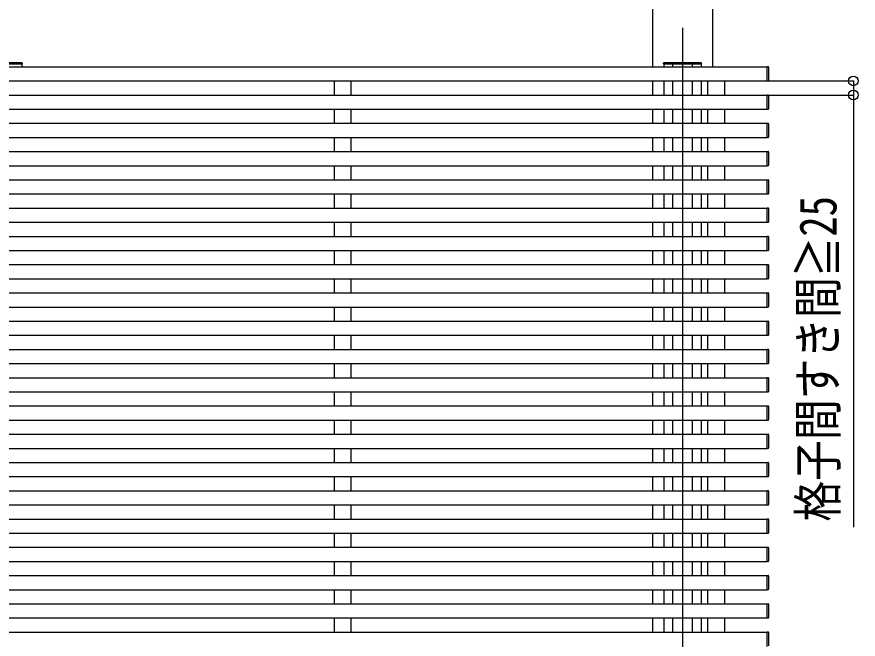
# Model space of a CAD drawing. Units: millimetres, scale not verified. Extents: x -8410 to 8410, y -5940 to 5940.
# Drawn here: x -3012 to -1523, y -2162 to -1062 of the extents above; entities that cross this region are included whole.
import ezdxf
from ezdxf.enums import TextEntityAlignment as Align

# ---------------------------------------------------------------- set-up
doc = ezdxf.new("R2010")
doc.units = ezdxf.units.MM
doc.header["$LTSCALE"] = 30
for name, color, linetype in [('0-2_YKK_12', 2, 'Continuous'), ('0-3_YKK_13', 4, 'Continuous'), ('0-4_YKK_A1', 4, 'Continuous'), ('0-5_YKK_D', 6, 'Continuous')]:
    doc.layers.add(name, color=color, linetype=linetype)
doc.styles.add('ＭＳ ゴシック', font='')
doc.styles.get('ＭＳ ゴシック').set_extended_font_data('MS Gothic')

msp = doc.modelspace()

# ---------------------------------------------------------------- linework, layer by layer
at = {"layer": '0-2_YKK_12'}
msp.add_line((-1833.79, -1081.29), (-1833.79, -4095.4), dxfattribs=at)
at = {"layer": '0-3_YKK_13'}
for p, q in [((-3067.79, -1145), (-3003.79, -1145)), ((-3067.7, -1142.5), (-3003.88, -1142.5)), ((-3003.88, -1142.5), (-3003.38, -1142.5)), ((-3002.29, -1145), (-3003.79, -1145)), ((-3002.39, -1143.44), (-3002.29, -1145)), ((-1866.2, -1142.5), (-1865.7, -1142.5)), ((-1865.79, -1145), (-1801.79, -1145)), ((-1865.7, -1142.5), (-1801.88, -1142.5)), ((-1801.88, -1142.5), (-1801.38, -1142.5)), ((-1800.29, -1145), (-1801.79, -1145)), ((-1800.39, -1143.44), (-1800.29, -1145))]:
    msp.add_line(p, q, dxfattribs=at)
msp.add_lwpolyline([(-1865.79, -1145), (-1867.29, -1145), (-1867.19, -1143.44)], dxfattribs=at)
for centre, start, end in [((-3003.38, -1143.5), 3.5, 90), ((-1866.2, -1143.5), 90, 176.5), ((-1801.38, -1143.5), 3.5, 90)]:
    msp.add_arc(centre, 1, start, end, dxfattribs=at)
at = {"layer": '0-4_YKK_A1'}
for p, q in [((-1886.79, -780.33), (-1886.79, -1150)), ((-1780.79, -780.33), (-1780.79, -1150)), ((-3002.79, -1145), (-3002.79, -1150)), ((-1866.79, -1145), (-1866.79, -1150)), ((-1851.29, -1145), (-1851.29, -1150)), ((-1816.29, -1145), (-1816.29, -1150)), ((-1800.79, -1145), (-1800.79, -1150)), ((-4387.79, -1150), (-1683.79, -1150)), ((-1683.79, -1175.3), (-1683.79, -1151)), ((-1681.29, -1150.79), (-1681.29, -1151.09)), ((-1681.29, -1151.09), (-1681.29, -1174.21)), ((-4387.79, -1175), (-1683.79, -1175)), ((-2449.79, -1200), (-2449.79, -1175)), ((-2419.79, -1200), (-2419.79, -1175)), ((-1886.79, -1175), (-1886.79, -1200)), ((-1866.79, -1175), (-1866.79, -1200)), ((-1851.29, -1175), (-1851.29, -1200)), ((-1816.29, -1175), (-1816.29, -1200)), ((-1800.79, -1175), (-1800.79, -1200)), ((-1788.59, -1200), (-1788.59, -1175)), ((-1758.59, -1200), (-1758.59, -1175)), ((-1683.79, -1175.3), (-1683.79, -1174)), ((-1682.23, -1175.2), (-1683.79, -1175.3)), ((-1681.29, -1173.91), (-1681.29, -1174.21)), ((-4387.79, -1200), (-1683.79, -1200)), ((-1683.79, -1225.3), (-1683.79, -1201)), ((-1681.29, -1200.79), (-1681.29, -1201.09)), ((-1681.29, -1201.09), (-1681.29, -1224.21)), ((-4387.79, -1225), (-1683.79, -1225)), ((-2449.79, -1250), (-2449.79, -1225)), ((-2419.79, -1250), (-2419.79, -1225)), ((-1886.79, -1225), (-1886.79, -1250)), ((-1866.79, -1225), (-1866.79, -1250)), ((-1851.29, -1225), (-1851.29, -1250)), ((-1816.29, -1225), (-1816.29, -1250)), ((-1800.79, -1225), (-1800.79, -1250)), ((-1788.59, -1250), (-1788.59, -1225)), ((-1758.59, -1250), (-1758.59, -1225)), ((-1683.79, -1225.3), (-1683.79, -1224)), ((-1682.23, -1225.2), (-1683.79, -1225.3)), ((-1681.29, -1223.91), (-1681.29, -1224.21)), ((-4387.79, -1250), (-1683.79, -1250)), ((-1681.29, -1250.79), (-1681.29, -1251.09)), ((-1683.79, -1275.3), (-1683.79, -1251)), ((-1681.29, -1251.09), (-1681.29, -1274.21)), ((-4387.79, -1275), (-1683.79, -1275)), ((-2449.79, -1300), (-2449.79, -1275)), ((-2419.79, -1300), (-2419.79, -1275)), ((-1886.79, -1275), (-1886.79, -1300)), ((-1866.79, -1275), (-1866.79, -1300)), ((-1851.29, -1275), (-1851.29, -1300)), ((-1816.29, -1275), (-1816.29, -1300)), ((-1800.79, -1275), (-1800.79, -1300)), ((-1788.59, -1300), (-1788.59, -1275)), ((-1758.59, -1300), (-1758.59, -1275)), ((-1683.79, -1275.3), (-1683.79, -1274)), ((-1682.23, -1275.2), (-1683.79, -1275.3)), ((-1681.29, -1273.91), (-1681.29, -1274.21)), ((-4387.79, -1300), (-1683.79, -1300)), ((-1683.79, -1325.3), (-1683.79, -1301)), ((-1681.29, -1300.79), (-1681.29, -1301.09)), ((-1681.29, -1301.09), (-1681.29, -1324.21)), ((-4387.79, -1325), (-1683.79, -1325)), ((-2449.79, -1350), (-2449.79, -1325)), ((-2419.79, -1350), (-2419.79, -1325)), ((-1886.79, -1325), (-1886.79, -1350)), ((-1866.79, -1325), (-1866.79, -1350)), ((-1851.29, -1325), (-1851.29, -1350)), ((-1816.29, -1325), (-1816.29, -1350)), ((-1800.79, -1325), (-1800.79, -1350)), ((-1788.59, -1350), (-1788.59, -1325)), ((-1758.59, -1350), (-1758.59, -1325)), ((-1683.79, -1325.3), (-1683.79, -1324)), ((-1682.23, -1325.2), (-1683.79, -1325.3)), ((-1681.29, -1323.91), (-1681.29, -1324.21)), ((-4387.79, -1350), (-1683.79, -1350)), ((-1683.79, -1375.3), (-1683.79, -1351)), ((-1681.29, -1350.79), (-1681.29, -1351.09)), ((-1681.29, -1351.09), (-1681.29, -1374.21)), ((-4387.79, -1375), (-1683.79, -1375)), ((-2449.79, -1400), (-2449.79, -1375)), ((-2419.79, -1400), (-2419.79, -1375)), ((-1886.79, -1375), (-1886.79, -1400)), ((-1866.79, -1375), (-1866.79, -1400)), ((-1851.29, -1375), (-1851.29, -1400)), ((-1816.29, -1375), (-1816.29, -1400)), ((-1800.79, -1375), (-1800.79, -1400)), ((-1788.59, -1400), (-1788.59, -1375)), ((-1758.59, -1400), (-1758.59, -1375)), ((-1683.79, -1375.3), (-1683.79, -1374)), ((-1682.23, -1375.2), (-1683.79, -1375.3)), ((-1681.29, -1373.91), (-1681.29, -1374.21)), ((-4387.79, -1400), (-1683.79, -1400)), ((-1683.79, -1425.3), (-1683.79, -1401)), ((-1681.29, -1400.79), (-1681.29, -1401.09)), ((-1681.29, -1401.09), (-1681.29, -1424.21)), ((-4387.79, -1425), (-1683.79, -1425)), ((-2449.79, -1450), (-2449.79, -1425)), ((-2419.79, -1450), (-2419.79, -1425)), ((-1886.79, -1425), (-1886.79, -1450)), ((-1866.79, -1425), (-1866.79, -1450)), ((-1851.29, -1425), (-1851.29, -1450)), ((-1816.29, -1425), (-1816.29, -1450)), ((-1800.79, -1425), (-1800.79, -1450)), ((-1788.59, -1450), (-1788.59, -1425)), ((-1758.59, -1450), (-1758.59, -1425)), ((-1683.79, -1425.3), (-1683.79, -1424)), ((-1682.23, -1425.2), (-1683.79, -1425.3)), ((-1681.29, -1423.91), (-1681.29, -1424.21)), ((-4387.79, -1450), (-1683.79, -1450)), ((-1683.79, -1475.3), (-1683.79, -1451)), ((-1681.29, -1450.79), (-1681.29, -1451.09)), ((-1681.29, -1451.09), (-1681.29, -1474.21)), ((-1683.79, -1475.3), (-1683.79, -1474)), ((-1681.29, -1473.91), (-1681.29, -1474.21)), ((-4387.79, -1475), (-1683.79, -1475)), ((-2449.79, -1500), (-2449.79, -1475)), ((-2419.79, -1500), (-2419.79, -1475)), ((-1886.79, -1475), (-1886.79, -1500)), ((-1866.79, -1475), (-1866.79, -1500)), ((-1851.29, -1475), (-1851.29, -1500)), ((-1816.29, -1475), (-1816.29, -1500)), ((-1800.79, -1475), (-1800.79, -1500)), ((-1788.59, -1500), (-1788.59, -1475)), ((-1758.59, -1500), (-1758.59, -1475)), ((-1682.23, -1475.2), (-1683.79, -1475.3)), ((-4387.79, -1500), (-1683.79, -1500)), ((-1683.79, -1525.3), (-1683.79, -1501)), ((-1681.29, -1500.79), (-1681.29, -1501.09)), ((-1681.29, -1501.09), (-1681.29, -1524.21)), ((-4387.79, -1525), (-1683.79, -1525)), ((-2449.79, -1550), (-2449.79, -1525)), ((-2419.79, -1550), (-2419.79, -1525)), ((-1886.79, -1525), (-1886.79, -1550)), ((-1866.79, -1525), (-1866.79, -1550)), ((-1851.29, -1525), (-1851.29, -1550)), ((-1816.29, -1525), (-1816.29, -1550)), ((-1800.79, -1525), (-1800.79, -1550)), ((-1788.59, -1550), (-1788.59, -1525)), ((-1758.59, -1550), (-1758.59, -1525)), ((-1683.79, -1525.3), (-1683.79, -1524)), ((-1682.23, -1525.2), (-1683.79, -1525.3)), ((-1681.29, -1523.91), (-1681.29, -1524.21)), ((-4387.79, -1550), (-1683.79, -1550)), ((-1683.79, -1575.3), (-1683.79, -1551)), ((-1681.29, -1550.79), (-1681.29, -1551.09)), ((-1681.29, -1551.09), (-1681.29, -1574.21)), ((-4387.79, -1575), (-1683.79, -1575)), ((-2449.79, -1600), (-2449.79, -1575)), ((-2419.79, -1600), (-2419.79, -1575)), ((-1886.79, -1575), (-1886.79, -1600)), ((-1866.79, -1575), (-1866.79, -1600)), ((-1851.29, -1575), (-1851.29, -1600)), ((-1816.29, -1575), (-1816.29, -1600)), ((-1800.79, -1575), (-1800.79, -1600)), ((-1788.59, -1600), (-1788.59, -1575)), ((-1758.59, -1600), (-1758.59, -1575)), ((-1683.79, -1575.3), (-1683.79, -1574)), ((-1682.23, -1575.2), (-1683.79, -1575.3)), ((-1681.29, -1573.91), (-1681.29, -1574.21)), ((-4387.79, -1600), (-1683.79, -1600)), ((-1683.79, -1625.3), (-1683.79, -1601)), ((-1681.29, -1600.79), (-1681.29, -1601.09)), ((-1681.29, -1601.09), (-1681.29, -1624.21)), ((-4387.79, -1625), (-1683.79, -1625)), ((-2449.79, -1650), (-2449.79, -1625)), ((-2419.79, -1650), (-2419.79, -1625)), ((-1886.79, -1625), (-1886.79, -1650)), ((-1866.79, -1625), (-1866.79, -1650)), ((-1851.29, -1625), (-1851.29, -1650)), ((-1816.29, -1625), (-1816.29, -1650)), ((-1800.79, -1625), (-1800.79, -1650)), ((-1788.59, -1650), (-1788.59, -1625)), ((-1758.59, -1650), (-1758.59, -1625)), ((-1683.79, -1625.3), (-1683.79, -1624)), ((-1682.23, -1625.2), (-1683.79, -1625.3)), ((-1681.29, -1623.91), (-1681.29, -1624.21)), ((-4387.79, -1650), (-1683.79, -1650)), ((-1683.79, -1675.3), (-1683.79, -1651)), ((-1681.29, -1650.79), (-1681.29, -1651.09)), ((-1681.29, -1651.09), (-1681.29, -1674.21)), ((-4387.79, -1675), (-1683.79, -1675)), ((-2449.79, -1700), (-2449.79, -1675)), ((-2419.79, -1700), (-2419.79, -1675)), ((-1886.79, -1675), (-1886.79, -1700)), ((-1866.79, -1675), (-1866.79, -1700)), ((-1851.29, -1675), (-1851.29, -1700)), ((-1816.29, -1675), (-1816.29, -1700)), ((-1800.79, -1675), (-1800.79, -1700)), ((-1788.59, -1700), (-1788.59, -1675)), ((-1758.59, -1700), (-1758.59, -1675)), ((-1683.79, -1675.3), (-1683.79, -1674)), ((-1682.23, -1675.2), (-1683.79, -1675.3)), ((-1681.29, -1673.91), (-1681.29, -1674.21)), ((-4387.79, -1700), (-1683.79, -1700)), ((-1683.79, -1725.3), (-1683.79, -1701)), ((-1681.29, -1700.79), (-1681.29, -1701.09)), ((-1681.29, -1701.09), (-1681.29, -1724.21)), ((-4387.79, -1725), (-1683.79, -1725)), ((-2449.79, -1750), (-2449.79, -1725)), ((-2419.79, -1750), (-2419.79, -1725)), ((-1886.79, -1725), (-1886.79, -1750)), ((-1866.79, -1725), (-1866.79, -1750)), ((-1851.29, -1725), (-1851.29, -1750)), ((-1816.29, -1725), (-1816.29, -1750)), ((-1800.79, -1725), (-1800.79, -1750)), ((-1788.59, -1750), (-1788.59, -1725)), ((-1758.59, -1750), (-1758.59, -1725)), ((-1683.79, -1725.3), (-1683.79, -1724)), ((-1682.23, -1725.2), (-1683.79, -1725.3)), ((-1681.29, -1723.91), (-1681.29, -1724.21)), ((-4387.79, -1750), (-1683.79, -1750)), ((-1683.79, -1775.3), (-1683.79, -1751)), ((-1681.29, -1750.79), (-1681.29, -1751.09)), ((-1681.29, -1751.09), (-1681.29, -1774.21)), ((-4387.79, -1775), (-1683.79, -1775)), ((-2449.79, -1800), (-2449.79, -1775)), ((-2419.79, -1800), (-2419.79, -1775)), ((-1886.79, -1775), (-1886.79, -1800)), ((-1866.79, -1775), (-1866.79, -1800)), ((-1851.29, -1775), (-1851.29, -1800)), ((-1816.29, -1775), (-1816.29, -1800)), ((-1800.79, -1775), (-1800.79, -1800)), ((-1788.59, -1800), (-1788.59, -1775)), ((-1758.59, -1800), (-1758.59, -1775)), ((-1683.79, -1775.3), (-1683.79, -1774)), ((-1682.23, -1775.2), (-1683.79, -1775.3)), ((-1681.29, -1773.91), (-1681.29, -1774.21)), ((-4387.79, -1800), (-1683.79, -1800)), ((-1683.79, -1825.3), (-1683.79, -1801)), ((-1681.29, -1800.79), (-1681.29, -1801.09)), ((-1681.29, -1801.09), (-1681.29, -1824.21)), ((-4387.79, -1825), (-1683.79, -1825)), ((-2449.79, -1850), (-2449.79, -1825)), ((-2419.79, -1850), (-2419.79, -1825)), ((-1886.79, -1825), (-1886.79, -1850)), ((-1866.79, -1825), (-1866.79, -1850)), ((-1851.29, -1825), (-1851.29, -1850)), ((-1816.29, -1825), (-1816.29, -1850)), ((-1800.79, -1825), (-1800.79, -1850)), ((-1788.59, -1850), (-1788.59, -1825)), ((-1758.59, -1850), (-1758.59, -1825)), ((-1683.79, -1825.3), (-1683.79, -1824)), ((-1682.23, -1825.2), (-1683.79, -1825.3)), ((-1681.29, -1823.91), (-1681.29, -1824.21)), ((-4387.79, -1850), (-1683.79, -1850)), ((-1683.79, -1875.3), (-1683.79, -1851)), ((-1681.29, -1850.79), (-1681.29, -1851.09)), ((-1681.29, -1851.09), (-1681.29, -1874.21)), ((-4387.79, -1875), (-1683.79, -1875)), ((-2449.79, -1900), (-2449.79, -1875)), ((-2419.79, -1900), (-2419.79, -1875)), ((-1886.79, -1875), (-1886.79, -1900)), ((-1866.79, -1875), (-1866.79, -1900)), ((-1851.29, -1875), (-1851.29, -1900)), ((-1816.29, -1875), (-1816.29, -1900)), ((-1800.79, -1875), (-1800.79, -1900)), ((-1788.59, -1900), (-1788.59, -1875)), ((-1758.59, -1900), (-1758.59, -1875)), ((-1683.79, -1875.3), (-1683.79, -1874)), ((-1682.23, -1875.2), (-1683.79, -1875.3)), ((-1681.29, -1873.91), (-1681.29, -1874.21)), ((-4387.79, -1900), (-1683.79, -1900)), ((-1683.79, -1925.3), (-1683.79, -1901)), ((-1681.29, -1900.79), (-1681.29, -1901.09)), ((-1681.29, -1901.09), (-1681.29, -1924.21)), ((-4387.79, -1925), (-1683.79, -1925)), ((-2449.79, -1950), (-2449.79, -1925)), ((-2419.79, -1950), (-2419.79, -1925)), ((-1886.79, -1925), (-1886.79, -1950)), ((-1866.79, -1925), (-1866.79, -1950)), ((-1851.29, -1925), (-1851.29, -1950)), ((-1816.29, -1925), (-1816.29, -1950)), ((-1800.79, -1925), (-1800.79, -1950)), ((-1788.59, -1950), (-1788.59, -1925)), ((-1758.59, -1950), (-1758.59, -1925)), ((-1683.79, -1925.3), (-1683.79, -1924)), ((-1682.23, -1925.2), (-1683.79, -1925.3)), ((-1681.29, -1923.91), (-1681.29, -1924.21)), ((-4387.79, -1950), (-1683.79, -1950)), ((-1683.79, -1975.3), (-1683.79, -1951)), ((-1681.29, -1950.79), (-1681.29, -1951.09)), ((-1681.29, -1951.09), (-1681.29, -1974.21)), ((-4387.79, -1975), (-1683.79, -1975)), ((-2449.79, -2000), (-2449.79, -1975)), ((-2419.79, -2000), (-2419.79, -1975)), ((-1886.79, -1975), (-1886.79, -2000)), ((-1866.79, -1975), (-1866.79, -2000)), ((-1851.29, -1975), (-1851.29, -2000)), ((-1816.29, -1975), (-1816.29, -2000)), ((-1800.79, -1975), (-1800.79, -2000)), ((-1788.59, -2000), (-1788.59, -1975)), ((-1758.59, -2000), (-1758.59, -1975)), ((-1683.79, -1975.3), (-1683.79, -1974)), ((-1682.23, -1975.2), (-1683.79, -1975.3)), ((-1681.29, -1973.91), (-1681.29, -1974.21)), ((-4387.79, -2000), (-1683.79, -2000)), ((-1683.79, -2025.3), (-1683.79, -2001)), ((-1681.29, -2000.79), (-1681.29, -2001.09)), ((-1681.29, -2001.09), (-1681.29, -2024.21)), ((-4387.79, -2025), (-1683.79, -2025)), ((-2449.79, -2050), (-2449.79, -2025)), ((-2419.79, -2050), (-2419.79, -2025)), ((-1886.79, -2025), (-1886.79, -2050)), ((-1866.79, -2025), (-1866.79, -2050)), ((-1851.29, -2025), (-1851.29, -2050)), ((-1816.29, -2025), (-1816.29, -2050)), ((-1800.79, -2025), (-1800.79, -2050)), ((-1788.59, -2050), (-1788.59, -2025)), ((-1758.59, -2050), (-1758.59, -2025)), ((-1683.79, -2025.3), (-1683.79, -2024)), ((-1681.29, -2023.91), (-1681.29, -2024.21)), ((-1682.23, -2025.2), (-1683.79, -2025.3)), ((-4387.79, -2050), (-1683.79, -2050)), ((-1683.79, -2075.3), (-1683.79, -2051)), ((-1681.29, -2050.79), (-1681.29, -2051.09)), ((-1681.29, -2051.09), (-1681.29, -2074.21)), ((-4387.79, -2075), (-1683.79, -2075)), ((-2449.79, -2100), (-2449.79, -2075)), ((-2419.79, -2100), (-2419.79, -2075)), ((-1886.79, -2075), (-1886.79, -2100)), ((-1866.79, -2075), (-1866.79, -2100)), ((-1851.29, -2075), (-1851.29, -2100)), ((-1816.29, -2075), (-1816.29, -2100)), ((-1800.79, -2075), (-1800.79, -2100)), ((-1788.59, -2100), (-1788.59, -2075)), ((-1758.59, -2100), (-1758.59, -2075)), ((-1683.79, -2075.3), (-1683.79, -2074)), ((-1682.23, -2075.2), (-1683.79, -2075.3)), ((-1681.29, -2073.91), (-1681.29, -2074.21)), ((-4387.79, -2100), (-1683.79, -2100)), ((-1683.79, -2125.3), (-1683.79, -2101)), ((-1681.29, -2100.79), (-1681.29, -2101.09)), ((-1681.29, -2101.09), (-1681.29, -2124.21)), ((-4387.79, -2125), (-1683.79, -2125)), ((-2449.79, -2150), (-2449.79, -2125)), ((-2419.79, -2150), (-2419.79, -2125)), ((-1886.79, -2125), (-1886.79, -2150)), ((-1866.79, -2125), (-1866.79, -2150)), ((-1851.29, -2125), (-1851.29, -2150)), ((-1816.29, -2125), (-1816.29, -2150)), ((-1800.79, -2125), (-1800.79, -2150)), ((-1788.59, -2150), (-1788.59, -2125)), ((-1758.59, -2150), (-1758.59, -2125)), ((-1683.79, -2125.3), (-1683.79, -2124)), ((-1682.23, -2125.2), (-1683.79, -2125.3)), ((-1681.29, -2123.91), (-1681.29, -2124.21)), ((-4387.79, -2150), (-1683.79, -2150)), ((-1683.79, -2175.3), (-1683.79, -2151)), ((-1681.29, -2150.79), (-1681.29, -2151.09)), ((-1681.29, -2151.09), (-1681.29, -2174.21))]:
    msp.add_line(p, q, dxfattribs=at)
for points in [[(-1683.79, -1151), (-1683.79, -1149.7), (-1682.23, -1149.8)], [(-1683.79, -1201), (-1683.79, -1199.7), (-1682.23, -1199.8)], [(-1683.79, -1251), (-1683.79, -1249.7), (-1682.23, -1249.8)], [(-1683.79, -1301), (-1683.79, -1299.7), (-1682.23, -1299.8)], [(-1683.79, -1351), (-1683.79, -1349.7), (-1682.23, -1349.8)], [(-1683.79, -1401), (-1683.79, -1399.7), (-1682.23, -1399.8)], [(-1683.79, -1451), (-1683.79, -1449.7), (-1682.23, -1449.8)], [(-1683.79, -1501), (-1683.79, -1499.7), (-1682.23, -1499.8)], [(-1683.79, -1551), (-1683.79, -1549.7), (-1682.23, -1549.8)], [(-1683.79, -1601), (-1683.79, -1599.7), (-1682.23, -1599.8)], [(-1683.79, -1651), (-1683.79, -1649.7), (-1682.23, -1649.8)], [(-1683.79, -1701), (-1683.79, -1699.7), (-1682.23, -1699.8)], [(-1683.79, -1751), (-1683.79, -1749.7), (-1682.23, -1749.8)], [(-1683.79, -1801), (-1683.79, -1799.7), (-1682.23, -1799.8)], [(-1683.79, -1851), (-1683.79, -1849.7), (-1682.23, -1849.8)], [(-1683.79, -1901), (-1683.79, -1899.7), (-1682.23, -1899.8)], [(-1683.79, -1951), (-1683.79, -1949.7), (-1682.23, -1949.8)], [(-1683.79, -2001), (-1683.79, -1999.7), (-1682.23, -1999.8)], [(-1683.79, -2051), (-1683.79, -2049.7), (-1682.23, -2049.8)], [(-1683.79, -2101), (-1683.79, -2099.7), (-1682.23, -2099.8)], [(-1683.79, -2151), (-1683.79, -2149.7), (-1682.23, -2149.8)]]:
    msp.add_lwpolyline(points, dxfattribs=at)
for centre, start, end in [((-1682.29, -1150.79), 0, 86.5), ((-1682.29, -1174.21), 273.5, 0), ((-1682.29, -1200.79), 0, 86.5), ((-1682.29, -1224.21), 273.5, 0), ((-1682.29, -1250.79), 0, 86.5), ((-1682.29, -1274.21), 273.5, 0), ((-1682.29, -1300.79), 0, 86.5), ((-1682.29, -1324.21), 273.5, 0), ((-1682.29, -1350.79), 0, 86.5), ((-1682.29, -1374.21), 273.5, 0), ((-1682.29, -1400.79), 0, 86.5), ((-1682.29, -1424.21), 273.5, 0), ((-1682.29, -1450.79), 0, 86.5), ((-1682.29, -1474.21), 273.5, 0), ((-1682.29, -1500.79), 0, 86.5), ((-1682.29, -1524.21), 273.5, 0), ((-1682.29, -1550.79), 0, 86.5), ((-1682.29, -1574.21), 273.5, 0), ((-1682.29, -1600.79), 0, 86.5), ((-1682.29, -1624.21), 273.5, 0), ((-1682.29, -1650.79), 0, 86.5), ((-1682.29, -1674.21), 273.5, 0), ((-1682.29, -1700.79), 0, 86.5), ((-1682.29, -1724.21), 273.5, 0), ((-1682.29, -1750.79), 0, 86.5), ((-1682.29, -1774.21), 273.5, 0), ((-1682.29, -1800.79), 0, 86.5), ((-1682.29, -1824.21), 273.5, 0), ((-1682.29, -1850.79), 0, 86.5), ((-1682.29, -1874.21), 273.5, 0), ((-1682.29, -1900.79), 0, 86.5), ((-1682.29, -1924.21), 273.5, 0), ((-1682.29, -1950.79), 0, 86.5), ((-1682.29, -1974.21), 273.5, 0), ((-1682.29, -2000.79), 0, 86.5), ((-1682.29, -2024.21), 273.5, 0), ((-1682.29, -2050.79), 0, 86.5), ((-1682.29, -2074.21), 273.5, 0), ((-1682.29, -2100.79), 0, 86.5), ((-1682.29, -2124.21), 273.5, 0), ((-1682.29, -2150.79), 0, 86.5)]:
    msp.add_arc(centre, 1, start, end, dxfattribs=at)
at = {"layer": '0-5_YKK_D'}
for p, q in [((-1682.84, -1174.96), (-1530.21, -1174.96)), ((-1682.84, -1199.96), (-1530.21, -1199.96))]:
    msp.add_line(p, q, dxfattribs=at)
msp.add_lwpolyline([(-1531.21, -1174.96), (-1531.21, -1199.96), (-1531.21, -1964.36)], dxfattribs=at)
for centre in [(-1531.21, -1174.96), (-1531.21, -1199.96)]:
    msp.add_circle(centre, 8.5, dxfattribs=at)

# ---------------------------------------------------------------- texts
at = {"layer": '0-5_YKK_D', "style": 'ＭＳ ゴシック', "width": 0.8}
msp.add_text('格子間すき間≧25', height=65.98, rotation=90, dxfattribs=at).set_placement((-1541.21, -1954.36), align=Align.BOTTOM_LEFT)

doc.saveas('drawing.dxf')
